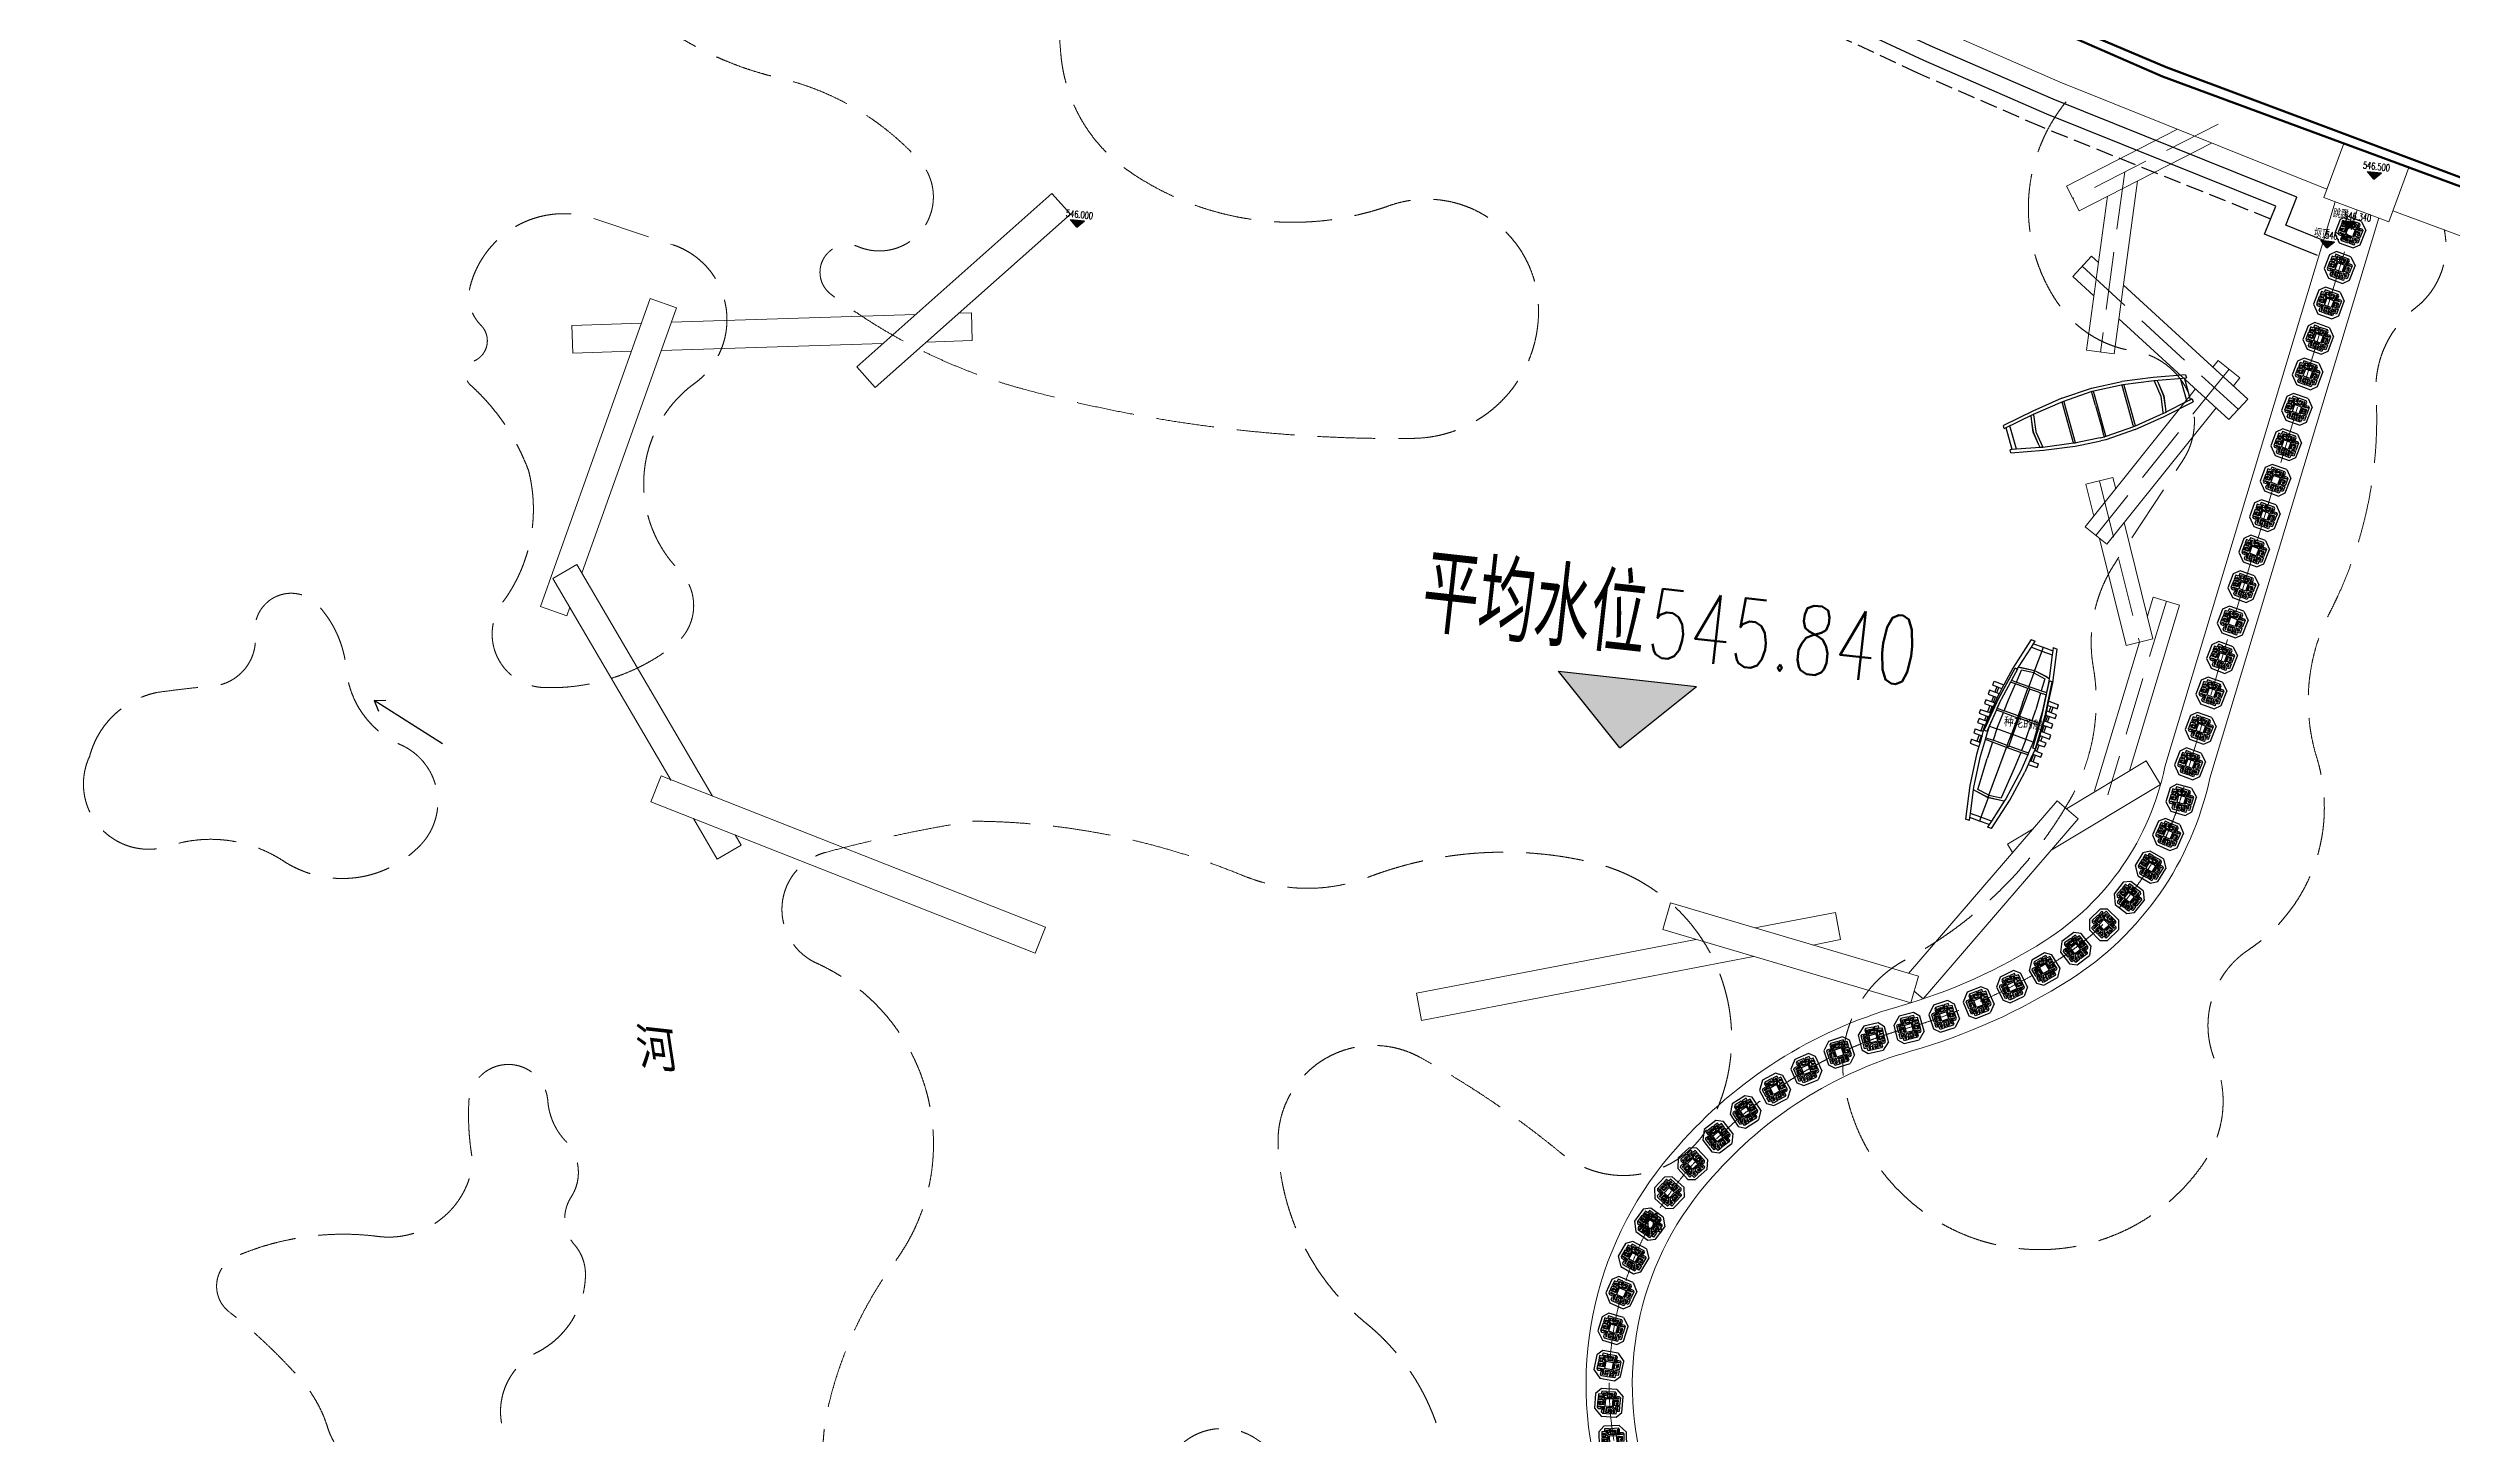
# Model space of a CAD drawing. Header units: millimetres. Extents: x -1481984 to -235402, y 1078406 to 1875046.
# Drawn here: x -502933 to -399081, y 1712323 to 1772209 of the extents above; entities that cross this region are included whole.
import ezdxf
from ezdxf.enums import TextEntityAlignment as Align

# ---------------------------------------------------------------- set-up
doc = ezdxf.new("R2010")
doc.units = ezdxf.units.MM
doc.header["$LTSCALE"] = 1000
doc.linetypes.add('DASH', pattern=[0.35, 0.25, -0.1])
doc.layers.get('0').update_dxf_attribs({"linetype": 'CONTINUOUS'})
for name, color, linetype in [('0-入水台阶LW', 33, 'CONTINUOUS'), ('0-辅助线LW', 121, 'CONTINUOUS'), ('DIM_ELEV', 3, 'CONTINUOUS'), ('PUB_TEXT', 7, 'CONTINUOUS'), ('SXSS', 5, 'CONTINUOUS')]:
    doc.layers.add(name, color=color, linetype=linetype)
for name, color, linetype, lineweight in [('0-建筑外轮廓线LW', 161, 'CONTINUOUS', 100), ('0-景观小品LW', 241, 'CONTINUOUS', 30), ('0-景观布局LW', 30, 'CONTINUOUS', 15), ('0-滩涂LW', 81, 'DASH', 20), ('0-道路中线LW', 1, 'DASH', 18)]:
    doc.layers.add(name, color=color, linetype=linetype, lineweight=lineweight)
doc.styles.add('_TCH_DIM', font='SIMPLEX.shx', dxfattribs={"width": 0.7, "bigfont": 'GBCBIG.shx'})
doc.styles.add('HZ', font='rs.shx', dxfattribs={"width": 0.8, "bigfont": 'hztxt.shx'})
doc.styles.get("Standard").update_dxf_attribs({"font": 'tssdeng.shx', "width": 0.7, "bigfont": 'hztxt.shx'})

# ---------------------------------------------------------------- blocks, each defined once
blk = doc.blocks.new('gc086')
for p, q in [((0, 0), (7, 0)), ((7, 0), (6.18, 0.57)), ((7, 0), (6.18, -0.57))]:
    blk.add_line(p, q)
blk = doc.blocks.new('跳蹬2')
at = {"layer": '0-景观小品LW'}
for p, q in [((-0.44, 1.29), (-1.39, 0.31)), ((-1.39, 0.31), (-1.39, -0.36)), ((-0.88, 0.49), (-1.19, 0.18)), ((-1.19, 0.18), (-1.01, -0.02)), ((-1, 0.18), (-0.89, 0.29)), ((-0.88, 0.05), (-1, 0.18)), ((-0.89, 0.29), (-0.83, 0.23)), ((-0.83, 0.23), (-0.89, 0.18)), ((-0.89, 0.18), (-0.8, 0.09)), ((-0.65, 0.25), (-0.88, 0.49)), ((-0.54, 0.05), (-0.88, 0.05)), ((-0.33, 1.05), (-0.81, 0.55)), ((-0.81, 0.55), (-0.51, 0.23)), ((-0.8, 0.09), (-0.65, 0.25)), ((-0.63, 0.56), (-0.41, 0.77)), ((-0.5, 0.42), (-0.63, 0.56)), ((-0.14, 0.47), (-0.54, 0.05)), ((-0.42, 0.66), (-0.52, 0.56)), ((-0.52, 0.56), (-0.45, 0.48)), ((-0.51, 0.23), (-0.25, 0.48)), ((-0.45, 0.48), (-0.5, 0.42)), ((0, 0.46), (-0.46, -0.01)), ((-0.44, 1.29), (0.44, 1.29)), ((-0.25, 0.48), (-0.42, 0.66)), ((-0.41, 0.77), (-0.14, 0.47)), ((-0.19, 1.05), (-0.33, 1.05)), ((-0.27, 0.94), (-0.32, 0.89)), ((-0.32, 0.89), (0, 0.51)), ((-0.13, 0.79), (-0.27, 0.94)), ((-0.03, 0.88), (-0.19, 1.05)), ((-0.03, 0.88), (-0.13, 0.79)), ((0, 0.8), (-0.08, 0.72)), ((-0.08, 0.72), (0, 0.63)), ((0.32, 0.89), (0, 0.51)), ((0.08, 0.72), (0, 0.8)), ((0, 0.63), (0.08, 0.72)), ((0, 0.46), (0.46, -0.01)), ((0.03, 0.88), (0.19, 1.05)), ((0.03, 0.88), (0.13, 0.79)), ((0.13, 0.79), (0.27, 0.94)), ((0.41, 0.77), (0.14, 0.47)), ((0.14, 0.47), (0.54, 0.05)), ((0.19, 1.05), (0.33, 1.05)), ((0.25, 0.48), (0.42, 0.66)), ((0.51, 0.23), (0.25, 0.48)), ((0.27, 0.94), (0.32, 0.89)), ((0.33, 1.05), (0.81, 0.55)), ((0.63, 0.56), (0.41, 0.77)), ((0.42, 0.66), (0.52, 0.56)), ((1.39, 0.31), (0.44, 1.29)), ((0.52, 0.56), (0.45, 0.48)), ((0.45, 0.48), (0.5, 0.42)), ((0.5, 0.42), (0.63, 0.56)), ((0.81, 0.55), (0.51, 0.23)), ((0.54, 0.05), (0.88, 0.05)), ((0.65, 0.25), (0.88, 0.49)), ((0.8, 0.09), (0.65, 0.25)), ((0.89, 0.18), (0.8, 0.09)), ((0.89, 0.29), (0.83, 0.23)), ((0.83, 0.23), (0.89, 0.18)), ((0.88, 0.49), (1.19, 0.18)), ((0.88, 0.05), (1, 0.18)), ((1, 0.18), (0.89, 0.29)), ((1.19, 0.18), (1.01, -0.02)), ((1.39, -0.36), (1.39, 0.31)), ((-1.39, -0.36), (-0.47, -1.29)), ((-1.01, -0.02), (-1.19, -0.19)), ((-1.19, -0.19), (-0.9, -0.48)), ((-1, -0.19), (-0.87, -0.07)), ((-0.88, -0.31), (-1, -0.19)), ((-0.9, -0.48), (-0.65, -0.23)), ((-0.79, -0.09), (-0.88, -0.19)), ((-0.88, -0.19), (-0.82, -0.26)), ((-0.82, -0.26), (-0.88, -0.31)), ((-0.87, -0.07), (-0.55, -0.07)), ((-0.52, -0.22), (-0.84, -0.56)), ((-0.84, -0.56), (-0.38, -1.04)), ((-0.65, -0.23), (-0.79, -0.09)), ((-0.66, -0.55), (-0.52, -0.42)), ((-0.45, -0.76), (-0.66, -0.55)), ((-0.55, -0.07), (-0.17, -0.47)), ((-0.46, -0.49), (-0.54, -0.55)), ((-0.54, -0.55), (-0.45, -0.65)), ((-0.27, -0.48), (-0.52, -0.22)), ((-0.52, -0.42), (-0.46, -0.49)), ((-0.47, -1.29), (0.47, -1.29)), ((-0.46, -0.01), (0, -0.46)), ((-0.17, -0.47), (-0.45, -0.76)), ((-0.45, -0.65), (-0.27, -0.48)), ((-0.38, -1.04), (-0.22, -1.04)), ((-0.36, -0.86), (0, -0.52)), ((-0.3, -0.92), (-0.36, -0.86)), ((-0.15, -0.77), (-0.3, -0.92)), ((-0.22, -1.04), (-0.05, -0.87)), ((-0.05, -0.87), (-0.15, -0.77)), ((0, -0.63), (-0.08, -0.72)), ((-0.08, -0.72), (0, -0.8)), ((0.46, -0.01), (0, -0.46)), ((0.36, -0.86), (0, -0.52)), ((0.08, -0.72), (0, -0.63)), ((0, -0.8), (0.08, -0.72)), ((0.05, -0.87), (0.15, -0.77)), ((0.22, -1.04), (0.05, -0.87)), ((0.15, -0.77), (0.3, -0.92)), ((0.55, -0.07), (0.17, -0.47)), ((0.17, -0.47), (0.45, -0.76)), ((0.38, -1.04), (0.22, -1.04)), ((0.27, -0.48), (0.52, -0.22)), ((0.45, -0.65), (0.27, -0.48)), ((0.3, -0.92), (0.36, -0.86)), ((0.84, -0.56), (0.38, -1.04)), ((0.45, -0.76), (0.66, -0.55)), ((0.54, -0.55), (0.45, -0.65)), ((0.52, -0.42), (0.46, -0.49)), ((0.46, -0.49), (0.54, -0.55)), ((0.47, -1.29), (1.39, -0.36)), ((0.52, -0.22), (0.84, -0.56)), ((0.66, -0.55), (0.52, -0.42)), ((0.87, -0.07), (0.55, -0.07)), ((0.65, -0.23), (0.79, -0.09)), ((0.9, -0.48), (0.65, -0.23)), ((0.79, -0.09), (0.88, -0.19)), ((0.88, -0.19), (0.82, -0.26)), ((0.82, -0.26), (0.88, -0.31)), ((1, -0.19), (0.87, -0.07)), ((0.88, -0.31), (1, -0.19)), ((1.19, -0.19), (0.9, -0.48)), ((1.01, -0.02), (1.19, -0.19))]:
    blk.add_line(p, q, dxfattribs=at)
blk = doc.blocks.new('*U354')
at = {"layer": '0-景观小品LW', "xscale": 488.5547485516422, "yscale": 488.5547485516422, "zscale": 488.5547485516422, "rotation": 41.3432863680694}
blk.add_blockref('跳蹬2', (994, 1), dxfattribs=at)
blk = doc.blocks.new('*U355')
at = {"layer": '0-滩涂LW', "color": 0, "linetype": 'ByBlock', "lineweight": -2, "transparency": 16777216}
for p, rotation in [((20633, 57972), 259.5662200547932), ((20343, 56398), 259.5662200547932), ((20053, 54824), 259.5662200547932), ((19763, 53251), 259.5662200547932), ((19474, 51677), 259.5662200547932), ((19184, 50104), 259.5662200547932), ((18894, 48530), 259.5662200547932), ((18604, 46957), 259.5662200547932), ((18315, 45383), 259.5662200547932), ((18025, 43810), 259.5662200547932), ((17735, 42236), 259.5662200547932), ((17445, 40663), 259.5662200547932), ((17156, 39089), 259.5662200547932), ((16866, 37515), 259.5662200547932), ((16576, 35942), 259.5662200547932), ((16286, 34368), 259.5662200547932), ((16012, 32793), 263.6063173142585), ((15735, 31218), 256.3804365138881), ((15261, 29691), 249.1545557135176), ((14599, 28235), 241.9286749131473), ((13759, 26875), 234.7027941127768), ((12755, 25631), 227.4769133124065), ((11602, 24523), 220.251032512036), ((10338, 23543), 215.889586652674), ((9013, 22646), 212.2609559199689), ((6206, 21114), 205.0036944545591), ((7633, 21836), 208.6323251872641), ((4738, 20477), 203.4747741152467), ((3299, 19778), 208.3373490499965), ((625, 18028), 218.0624989194961), ((1925, 18960), 213.1999239847463), ((-592, 16990), 222.9250738542461), ((-1716, 15852), 227.7876487889961), ((-2739, 14622), 232.6502237237462), ((-3663, 13316), 237.1192779693588), ((-4455, 11927), 243.5212191462093), ((-5087, 10458), 249.92316032306), ((-5551, 8928), 256.3251014999107), ((-5842, 7355), 262.7270426767613), ((-5955, 5760), 269.128983853612), ((-5890, 4162), 275.5309250304626), ((-5647, 2582), 281.9328662073133), ((-5230, 1038), 288.334807384164), ((-4655, -455), 293.1084763516806), ((-3965, -1898), 297.9710512844581), ((-3156, -3277), 302.8336262172353), ((-2232, -4583), 307.6962011500127), ((-1202, -5806), 312.5587760827901), ((-71, -6938), 317.4213510155674), ((1152, -7969), 322.283925948345), ((2437, -8922), 322.4613041464519), ((3674, -9937), 318.8326734137308), ((4844, -11027), 315.2040426810098), ((5943, -12190), 311.5754119482885), ((6966, -13420), 307.9368295747852), ((7868, -14740), 300.7109487740641), ((8596, -16164), 293.485067973343), ((9140, -17667), 286.259187172622), ((9490, -19228), 279.0333063719008), ((9641, -20819), 271.8074255711798), ((9590, -22417), 264.5815447704586), ((9380, -24003), 261.9968619867269), ((9158, -25588), 261.9968619867269), ((8935, -27172), 261.9968619867269), ((8712, -28757), 261.9968619867269), ((8489, -30341), 261.9968619867269), ((8266, -31926), 261.9968619867269), ((8044, -33510), 261.9968619867269), ((7821, -35094), 261.9968619867269), ((7598, -36679), 261.9968619867269), ((7375, -38263), 261.9968619867269), ((7153, -39848), 261.9968619867269), ((6930, -41432), 261.9968619867269), ((6707, -43016), 261.9968619867269), ((6484, -44601), 261.9968619867269), ((6262, -46185), 261.9968619867269), ((6039, -47770), 261.9968619867269), ((5816, -49354), 261.9968619867269), ((5593, -50939), 261.9968619867269), ((5371, -52523), 261.9968619867269), ((5148, -54107), 261.9968619867269), ((4925, -55692), 261.9968619867269)]:
    blk.add_blockref('*U354', p, dxfattribs=dict(at, rotation=rotation))
blk = doc.blocks.new('船2')
for p, q in [((-4829, 453), (-6826, 8)), ((-6826, -252), (-6826, 8)), ((-6395, -155), (-4998, 159)), ((-5041, -35), (-4998, 159)), ((-5036, -35), (-4993, 160)), ((-4998, 159), (-4993, 160)), ((-4993, 160), (-4829, 197)), ((-4877, 389), (-3213, 637)), ((-4865, 242), (-4877, 389)), ((-4877, 389), (-4863, 378)), ((-4852, 231), (-4865, 242)), ((-4863, 378), (-2785, 687)), ((-4863, 378), (-4852, 231)), ((-4124, 337), (-4852, 231)), ((-3692, 617), (-4829, 453)), ((-4829, 197), (-4131, 297)), ((-4131, 297), (-4132, 329)), ((-4124, -31), (-4131, 297)), ((-4016, 352), (-4124, 337)), ((-2772, 533), (-4016, 352)), ((-4007, 314), (-3993, 316)), ((-3993, 316), (-2932, 468)), ((-3993, 316), (-3989, -22)), ((-3989, -22), (-2936, 48)), ((-3692, 617), (-3692, 1246)), ((-3444, 1246), (-3692, 1246)), ((-3444, 653), (-3692, 617)), ((-3444, 982), (-3444, 1246)), ((-3090, 982), (-3444, 982)), ((-3444, 846), (-3444, 982)), ((-3444, 653), (-3444, 846)), ((-3444, 846), (-3090, 846)), ((-3090, 704), (-3444, 653)), ((-3214, 635), (-3213, 637)), ((-3213, 637), (-2799, 699)), ((-3213, 637), (-3213, 637)), ((-3213, 637), (-3213, 637)), ((-3213, 637), (-3213, 637)), ((-3213, 637), (-3212, 635)), ((-2841, 1328), (-3090, 1328)), ((-3090, 1328), (-3090, 982)), ((-3090, 982), (-3090, 846)), ((-3090, 846), (-3090, 704)), ((-2932, 727), (-3090, 704)), ((-2247, 71), (-2936, 48)), ((-2932, 727), (-2841, 733)), ((-2932, 468), (-2254, 510)), ((-2841, 982), (-2841, 1328)), ((-2476, 982), (-2841, 982)), ((-2841, 846), (-2841, 982)), ((-2841, 846), (-2476, 846)), ((-2841, 733), (-2841, 846)), ((-2841, 733), (-2476, 756)), ((-2799, 699), (-2408, 728)), ((-2785, 687), (-706, 840)), ((-2255, 570), (-2772, 533)), ((-2227, 1328), (-2476, 1328)), ((-2476, 1328), (-2476, 982)), ((-2476, 982), (-2476, 846)), ((-2476, 846), (-2476, 756)), ((-2476, 756), (-2227, 772)), ((-2410, 726), (-2408, 728)), ((-2408, 728), (-2401, 736)), ((-2408, 728), (-2399, 728)), ((-2401, 736), (-2399, 728)), ((-2399, 728), (-1051, 828)), ((-2399, 728), (-2399, 726)), ((-2131, 579), (-2255, 570)), ((-2254, 510), (-2255, 570)), ((-2247, 71), (-2254, 510)), ((-2245, -7), (-2247, 71)), ((-2227, 982), (-2227, 1328)), ((-1813, 982), (-2227, 982)), ((-2227, 846), (-2227, 982)), ((-2227, 846), (-1813, 846)), ((-2227, 772), (-2227, 846)), ((-2227, 772), (-1813, 799)), ((-1051, 655), (-2131, 579)), ((-2118, 519), (-2116, 519)), ((-2116, 519), (-1051, 586)), ((-2116, 519), (-2111, 76)), ((-1051, 111), (-2111, 76)), ((-2111, 76), (-2110, -32)), ((-1564, 1435), (-1813, 1435)), ((-1813, 1435), (-1813, 982)), ((-1813, 982), (-1813, 846)), ((-1813, 846), (-1813, 799)), ((-1813, 799), (-1564, 815)), ((-1564, 982), (-1564, 1435)), ((-1262, 982), (-1564, 982)), ((-1564, 846), (-1564, 982)), ((-1564, 846), (-1262, 846)), ((-1564, 815), (-1564, 846)), ((-1564, 815), (-1262, 834)), ((-1013, 1328), (-1262, 1328)), ((-1262, 1328), (-1262, 982)), ((-1262, 982), (-1262, 846)), ((-1262, 834), (-1051, 848)), ((-1262, 846), (-1262, 834)), ((-1051, 848), (-1051, 828)), ((-1051, 848), (-1013, 846)), ((-1051, 828), (-908, 839)), ((-693, 680), (-1051, 655)), ((-1051, 655), (-1051, 586)), ((-1051, 586), (-348, 542)), ((-1051, 586), (-1051, 134)), ((-1051, 134), (-1051, 111)), ((-1051, 111), (-340, 87)), ((-1051, 111), (-1051, -735)), ((-1013, 982), (-1013, 1328)), ((-603, 982), (-1013, 982)), ((-1013, 846), (-1013, 982)), ((-1013, 846), (-1013, 846)), ((-1013, 846), (-815, 846)), ((-1013, 846), (-908, 839)), ((-908, 839), (-815, 846)), ((-815, 846), (-721, 853)), ((-721, 853), (-713, 846)), ((-713, 846), (-603, 846)), ((-713, 846), (-706, 840)), ((-706, 840), (-705, 826)), ((-705, 826), (-603, 819)), ((-705, 826), (-693, 680)), ((-603, 982), (-603, 1328)), ((-354, 1328), (-603, 1328)), ((-603, 982), (-603, 846)), ((-603, 819), (-603, 846)), ((-603, 819), (-354, 803)), ((-354, 982), (-354, 1328)), ((68, 982), (-354, 982)), ((-354, 846), (-354, 982)), ((-354, 846), (68, 846)), ((-354, 803), (-354, 846)), ((-354, 803), (-269, 798)), ((-340, 87), (-348, 542)), ((-340, 37), (-340, 87)), ((-330, -732), (-340, 37)), ((-269, 798), (-246, 796)), ((-246, 796), (68, 776)), ((-209, 533), (830, 468)), ((-209, 533), (-205, 83)), ((-205, 83), (835, 48)), ((-205, 83), (-204, 11)), ((-204, 11), (-198, -823)), ((68, 982), (68, 1328)), ((317, 1328), (68, 1328)), ((68, 982), (68, 846)), ((68, 776), (68, 846)), ((68, 776), (317, 760)), ((317, 760), (317, 1328)), ((317, 760), (830, 727)), ((2727, 453), (830, 727)), ((830, 468), (2727, 197)), ((835, 48), (2781, -81)), ((4725, 8), (2727, 453)), ((2727, 197), (2891, 160)), ((2891, 160), (2934, -35)), ((2891, 160), (2896, 159)), ((2896, 159), (2939, -35)), ((2896, 159), (4293, -155)), ((4725, 8), (4725, -252)), ((-6826, -252), (-6642, -211)), ((-6826, -1659), (-6826, -1399)), ((-6642, -1440), (-6826, -1399)), ((-6642, -211), (-6395, -155)), ((-6642, -826), (-6642, -211)), ((-6642, -826), (-6394, -826)), ((-6642, -1440), (-6642, -826)), ((-6395, -1496), (-6642, -1440)), ((-6394, -826), (-6395, -155)), ((-6395, -1496), (-6394, -826)), ((-6394, -826), (-5138, -826)), ((-5138, -826), (-5041, -35)), ((-5138, -826), (-5134, -825)), ((-5102, -826), (-5138, -826)), ((-5041, -1616), (-5138, -826)), ((-5134, -826), (-5138, -826)), ((-5134, -825), (-5036, -35)), ((-5134, -825), (-5102, -826)), ((-5036, -1616), (-5134, -826)), ((-5102, -826), (-5134, -826)), ((-4984, -825), (-5102, -826)), ((-5102, -826), (-5102, -826)), ((-5102, -826), (-4984, -826)), ((-5041, -35), (-5036, -35)), ((-4984, -826), (-4883, -81)), ((-4984, -826), (-4111, -826)), ((-4984, -826), (-4883, -1570)), ((-4884, -81), (-4893, -72)), ((-4884, -81), (-4883, -81)), ((-4883, -81), (-4124, -31)), ((-4122, -136), (-4124, -31)), ((-4111, -823), (-4122, -136)), ((-4111, -826), (-4111, -823)), ((-4106, -1622), (-4111, -826)), ((-4016, -737), (-3981, -737)), ((-3981, -834), (-4016, -834)), ((-3989, -22), (-3987, -162)), ((-3987, -162), (-3981, -737)), ((-3981, -834), (-3984, -1630)), ((-3981, -737), (-2235, -739)), ((-3035, -826), (-3981, -834)), ((-3035, -826), (-2104, -826)), ((-2235, -739), (-2245, -7)), ((-2235, -739), (-2152, -739)), ((-2234, -826), (-2230, -1723)), ((-2152, -739), (-2105, -739)), ((-2110, -32), (-2105, -739)), ((-2107, -1727), (-2104, -826)), ((-2105, -739), (-1051, -735)), ((-2104, -826), (-1051, -826)), ((-1051, -735), (-330, -732)), ((-1051, -824), (-1051, -826)), ((-769, -826), (-1051, -824)), ((-1051, -826), (-769, -826)), ((-1051, -826), (-1051, -1762)), ((-328, -828), (-769, -826)), ((-330, -732), (-273, -732)), ((-273, -828), (-328, -828)), ((-328, -828), (-325, -1738)), ((-198, -826), (-201, -1734)), ((-198, -823), (-198, -826)), ((2882, -826), (-198, -826)), ((2882, -826), (2781, -81)), ((2781, -81), (2782, -81)), ((2882, -826), (2781, -1570)), ((2791, -72), (2782, -81)), ((3000, -826), (2882, -825)), ((2882, -826), (3000, -826)), ((2934, -35), (2939, -35)), ((2934, -35), (3032, -825)), ((3032, -826), (2934, -1616)), ((2939, -35), (3037, -826)), ((3037, -826), (2939, -1616)), ((3000, -826), (3032, -825)), ((3037, -826), (3000, -826)), ((3032, -826), (3000, -826)), ((3000, -826), (3000, -826)), ((3032, -825), (3037, -826)), ((3037, -826), (3032, -826)), ((3037, -826), (4292, -826)), ((4293, -155), (4292, -826)), ((4292, -826), (4541, -826)), ((4292, -826), (4293, -1496)), ((4293, -155), (4541, -211)), ((4541, -1440), (4293, -1496)), ((4541, -211), (4541, -826)), ((4541, -211), (4725, -252)), ((4541, -826), (4541, -1440)), ((4725, -1399), (4541, -1440)), ((4725, -1399), (4725, -1659)), ((-6826, -1659), (-4829, -2105)), ((-4998, -1810), (-6395, -1496)), ((-4998, -1810), (-5041, -1616)), ((-5036, -1616), (-5041, -1616)), ((-4993, -1811), (-5036, -1616)), ((-4993, -1811), (-4998, -1810)), ((-4865, -1840), (-4993, -1811)), ((-4893, -1579), (-4884, -1570)), ((-4883, -1570), (-4884, -1570)), ((-4106, -1622), (-4883, -1570)), ((-4877, -1988), (-4865, -1841)), ((-4863, -1976), (-4877, -1988)), ((-3213, -2235), (-4877, -1988)), ((-4865, -1840), (-4852, -1829)), ((-4865, -1841), (-4865, -1840)), ((-4852, -1829), (-4863, -1976)), ((-2785, -2285), (-4863, -1976)), ((-4852, -1829), (-4104, -1938)), ((-4829, -2105), (-3692, -2268)), ((-4104, -1938), (-4106, -1622)), ((-4104, -1938), (-3986, -1955)), ((-3984, -1630), (-3986, -1955)), ((-3986, -1955), (-2808, -2126)), ((-2936, -1699), (-3984, -1630)), ((-3692, -2897), (-3692, -2268)), ((-3692, -2268), (-3444, -2304)), ((-3444, -2897), (-3692, -2897)), ((-3444, -2497), (-3444, -2304)), ((-3444, -2304), (-3090, -2355)), ((-3090, -2497), (-3444, -2497)), ((-3444, -2633), (-3444, -2497)), ((-3444, -2633), (-3090, -2633)), ((-3444, -2897), (-3444, -2633)), ((-3213, -2235), (-3214, -2233)), ((-3213, -2236), (-3212, -2234)), ((-3213, -2236), (-3213, -2235)), ((-3213, -2236), (-3213, -2235)), ((-3213, -2236), (-3213, -2236)), ((-2799, -2297), (-3213, -2236)), ((-3090, -2355), (-2932, -2378)), ((-3090, -2355), (-3090, -2497)), ((-3090, -2497), (-3090, -2633)), ((-3090, -2633), (-3090, -2979)), ((-2230, -1723), (-2936, -1699)), ((-2932, -2378), (-2841, -2384)), ((-2841, -2497), (-2841, -2384)), ((-2841, -2384), (-2476, -2407)), ((-2476, -2497), (-2841, -2497)), ((-2841, -2633), (-2841, -2497)), ((-2841, -2633), (-2476, -2633)), ((-2841, -2979), (-2841, -2633)), ((-2228, -2163), (-2808, -2126)), ((-2808, -2126), (-2772, -2132)), ((-2408, -2326), (-2799, -2297)), ((-706, -2439), (-2785, -2285)), ((-2772, -2132), (-2228, -2170)), ((-2476, -2407), (-2476, -2497)), ((-2476, -2407), (-2227, -2423)), ((-2476, -2497), (-2476, -2633)), ((-2476, -2633), (-2476, -2979)), ((-2408, -2326), (-2410, -2324)), ((-2401, -2334), (-2408, -2326)), ((-2399, -2327), (-2408, -2326)), ((-2399, -2327), (-2401, -2334)), ((-2399, -2325), (-2399, -2327)), ((-1051, -2427), (-2399, -2327)), ((-2228, -2163), (-2230, -1723)), ((-2228, -2170), (-2228, -2163)), ((-2228, -2170), (-2118, -2178)), ((-2227, -2423), (-1813, -2450)), ((-2227, -2497), (-2227, -2423)), ((-1813, -2497), (-2227, -2497)), ((-2227, -2633), (-2227, -2497)), ((-2227, -2633), (-1813, -2633)), ((-2227, -2979), (-2227, -2633)), ((-2118, -2178), (-1051, -2253)), ((-2109, -2170), (-2117, -2170)), ((-2107, -1727), (-2109, -2170)), ((-1051, -2237), (-2109, -2170)), ((-1051, -1762), (-2107, -1727)), ((-1813, -2497), (-1813, -2450)), ((-1813, -2450), (-1564, -2466)), ((-1813, -2497), (-1813, -2633)), ((-1813, -3086), (-1813, -2633)), ((-1564, -2497), (-1564, -2466)), ((-1564, -2466), (-1262, -2486)), ((-1262, -2497), (-1564, -2497)), ((-1564, -2633), (-1564, -2497)), ((-1564, -2633), (-1262, -2633)), ((-1564, -3086), (-1564, -2633)), ((-1262, -2486), (-1262, -2497)), ((-1262, -2486), (-1051, -2499)), ((-1262, -2497), (-1262, -2633)), ((-1262, -2633), (-1262, -2979)), ((-1051, -1762), (-325, -1738)), ((-1051, -2237), (-1051, -1762)), ((-322, -2191), (-1051, -2237)), ((-1051, -2237), (-1051, -2253)), ((-1051, -2253), (-693, -2279)), ((-1051, -2427), (-1051, -2499)), ((-721, -2451), (-1051, -2427)), ((-1013, -2497), (-1051, -2499)), ((-603, -2470), (-1013, -2497)), ((-603, -2497), (-1013, -2497)), ((-1013, -2633), (-1013, -2497)), ((-1013, -2497), (-1013, -2497)), ((-1013, -2633), (-603, -2633)), ((-1013, -2979), (-1013, -2633)), ((-706, -2439), (-721, -2451)), ((-693, -2279), (-706, -2439)), ((-354, -2454), (-603, -2470)), ((-603, -2497), (-603, -2470)), ((-603, -2497), (-603, -2633)), ((-603, -2979), (-603, -2633)), ((-354, -2454), (-239, -2447)), ((-354, -2497), (-354, -2454)), ((68, -2497), (-354, -2497)), ((-354, -2633), (-354, -2497)), ((-354, -2633), (68, -2633)), ((-354, -2979), (-354, -2633)), ((-322, -2191), (-325, -1738)), ((-239, -2447), (-237, -2448)), ((-237, -2447), (-239, -2447)), ((-237, -2447), (68, -2427)), ((-237, -2448), (-237, -2447)), ((-201, -1734), (-203, -2184)), ((830, -2119), (-203, -2184)), ((-201, -1734), (835, -1699)), ((68, -2427), (317, -2411)), ((68, -2497), (68, -2427)), ((68, -2497), (68, -2633)), ((68, -2979), (68, -2633)), ((317, -2411), (830, -2378)), ((317, -2979), (317, -2411)), ((2727, -1848), (830, -2119)), ((830, -2378), (2727, -2105)), ((2781, -1570), (835, -1699)), ((2727, -2105), (4725, -1659)), ((2891, -1811), (2727, -1848)), ((2782, -1570), (2781, -1570)), ((2782, -1570), (2791, -1579)), ((2934, -1616), (2891, -1811)), ((2896, -1810), (2891, -1811)), ((4293, -1496), (2896, -1810)), ((2939, -1616), (2896, -1810)), ((2939, -1616), (2934, -1616)), ((-3090, -2979), (-2841, -2979)), ((-2476, -2979), (-2227, -2979)), ((-1813, -3086), (-1564, -3086)), ((-1262, -2979), (-1013, -2979)), ((-603, -2979), (-354, -2979)), ((68, -2979), (317, -2979))]:
    blk.add_line(p, q)
for points in [[(-348, 542), (-209, 533)], [(-4016, -737), (-4016, -834)], [(-273, -828), (-273, -732)], [(-203, -2184), (-322, -2191)]]:
    blk.add_lwpolyline(points)
blk = doc.blocks.new('船1')
for p, q in [((915, 4846), (-424, 3435)), ((-269, 3335), (1073, 4744)), ((825, 4478), (827, 4477)), ((827, 4477), (1438, 4082)), ((915, 4846), (1073, 4744)), ((997, 4659), (1000, 4657)), ((2137, 3925), (1000, 4657)), ((-424, 3435), (-1664, 1996)), ((-1507, 1894), (-269, 3335)), ((-260, 3340), (-257, 3338)), ((-257, 3338), (-219, 3318)), ((691, 2903), (-219, 3318)), ((-154, 3451), (58, 3372)), ((-146, 3455), (64, 3377)), ((58, 3372), (64, 3377)), ((58, 3372), (771, 3029)), ((64, 3377), (776, 3033)), ((1420, 2269), (691, 2903)), ((776, 3033), (771, 3029)), ((771, 3029), (1379, 2521)), ((776, 3033), (1385, 2526)), ((1438, 4082), (2047, 3691)), ((2047, 3691), (1537, 2373)), ((1631, 2112), (2336, 3931)), ((2137, 3925), (2047, 3691)), ((2178, 4032), (2137, 3925)), ((2178, 4032), (2336, 3931)), ((-2768, 484), (-1664, 1996)), ((-2609, 382), (-1507, 1894)), ((-1525, 1856), (-1528, 1858)), ((-1493, 1836), (-1525, 1856)), ((-428, 1150), (-1493, 1836)), ((-1467, 1934), (-1441, 1917)), ((-1441, 1917), (-376, 1231)), ((1475, 2212), (713, 532)), ((846, 379), (1631, 2112)), ((1385, 2526), (1379, 2521)), ((1379, 2521), (1534, 2365)), ((1385, 2526), (1537, 2373)), ((1445, 2246), (1420, 2269)), ((1445, 2246), (1446, 2246)), ((1446, 2246), (1479, 2221)), ((1479, 2221), (1475, 2212)), ((1534, 2365), (1479, 2221)), ((1537, 2373), (1534, 2365)), ((-3684, -1152), (-2768, 484)), ((-3526, -1254), (-2609, 382)), ((-2618, 346), (-2621, 348)), ((-2568, 314), (-2618, 346)), ((-2568, 428), (-2516, 395)), ((-1883, -128), (-2568, 314)), ((-2516, 395), (-1825, -51)), ((598, 489), (-428, 1150)), ((-376, 1231), (689, 545)), ((669, 443), (-192, -1100)), ((846, 379), (-64, -1258)), ((625, 471), (598, 489)), ((637, 464), (625, 471)), ((669, 443), (637, 464)), ((689, 480), (669, 443)), ((689, 545), (712, 530)), ((712, 530), (689, 480)), ((713, 532), (712, 530)), ((-3684, -1152), (-4479, -2886)), ((-4324, -2987), (-3526, -1254)), ((-3536, -1295), (-3538, -1293)), ((-3511, -1311), (-3536, -1295)), ((-2446, -1997), (-3511, -1311)), ((-3494, -1207), (-3459, -1230)), ((-3459, -1230), (-2394, -1916)), ((-325, -1131), (-659, -916)), ((-601, -839), (-241, -1071)), ((-397, -1393), (-244, -1184)), ((-292, -1152), (-325, -1131)), ((-244, -1184), (-292, -1152)), ((-292, -1152), (-292, -1152)), ((-244, -1184), (-223, -1155)), ((-64, -1258), (-243, -1502)), ((-241, -1071), (-193, -1102)), ((-193, -1102), (-223, -1155)), ((-192, -1100), (-193, -1102)), ((-1357, -2698), (-2580, -4110)), ((-1430, -2651), (-2446, -1997)), ((-2424, -4210), (-1173, -2769)), ((-2394, -1916), (-1329, -2602)), ((-1400, -2670), (-1430, -2651)), ((-1381, -2683), (-1400, -2670)), ((-1357, -2698), (-1381, -2683)), ((-1330, -2668), (-1357, -2698)), ((-1297, -2622), (-1330, -2668)), ((-1329, -2602), (-1297, -2622)), ((-1295, -2621), (-1297, -2622)), ((-1158, -2433), (-1295, -2621)), ((-1173, -2769), (-990, -2521)), ((-4479, -2886), (-5213, -4708)), ((-5055, -4809), (-4324, -2987)), ((-4219, -3295), (-4378, -3135)), ((-4218, -3300), (-4377, -3140)), ((-4285, -3020), (-4322, -2992)), ((-4285, -3020), (-3530, -3677)), ((-4218, -3300), (-4219, -3295)), ((-3611, -3803), (-4219, -3295)), ((-3611, -3806), (-4218, -3300)), ((-3792, -5623), (-2424, -4210)), ((-2693, -4226), (-3688, -5251)), ((-3611, -3806), (-3611, -3803)), ((-2898, -4146), (-3611, -3803)), ((-2898, -4150), (-3611, -3806)), ((-3530, -3677), (-3523, -3681)), ((-3523, -3681), (-3504, -3689)), ((-3504, -3689), (-2621, -4092)), ((-2898, -4146), (-2898, -4150)), ((-2690, -4223), (-2898, -4146)), ((-2693, -4226), (-2898, -4150)), ((-2690, -4223), (-2693, -4226)), ((-2582, -4113), (-2690, -4223)), ((-2582, -4113), (-2621, -4092)), ((-2581, -4111), (-2582, -4113)), ((-2580, -4110), (-2581, -4111)), ((-5055, -4809), (-5213, -4708)), ((-5001, -4700), (-5005, -4697)), ((-3863, -5432), (-5001, -4700)), ((-4908, -4465), (-4910, -4464)), ((-4297, -4858), (-4908, -4465)), ((-3688, -5251), (-4297, -4858)), ((-3863, -5432), (-3950, -5521)), ((-3792, -5623), (-3950, -5521)), ((-3688, -5251), (-3863, -5432))]:
    blk.add_line(p, q)
for points in [[(-1883, -128), (-659, -916)], [(-1825, -51), (-601, -839)], [(-397, -1393), (-1158, -2433)], [(-990, -2521), (-243, -1502)]]:
    blk.add_lwpolyline(points)
blk = doc.blocks.new('$plan$00003414')
at = {"layer": '0-辅助线LW'}
for p, q in [((-214, 214), (-393, -76)), ((-119, 15), (-196, -31)), ((75, 303), (148, 454)), ((121, 4), (204, 4)), ((212, 471), (169, 468)), ((275, 266), (242, 448)), ((422, 29), (312, 224)), ((-509, -228), (-485, -281)), ((-423, -112), (-501, -185)), ((-365, -226), (-430, -291)), ((-360, -221), (-266, -94)), ((-230, -55), (-207, -160)), ((285, -39), (350, -136)), ((395, -272), (375, -191)), ((497, -306), (510, -272))]:
    blk.add_line(p, q, dxfattribs=at)
for centre, radius, start, end in [((-62, 120), 179, 94.44331, 148.34624), ((0, 45), 120, 5.35, 180.94088), ((749, 57), 868, 180.94088, 190.4198), ((48, -1297), 1600, 84.5146, 94.44331), ((-229, 23), 350, 335.01, 5.35), ((179, 195), 212, 69.9603, 105.71477), ((171, 444), 24.7, 93.81959, 154.29628), ((187, 153), 143, 29.4997, 84.5146), ((204, -93), 97.3, 33.9579, 90.11911), ((214, 443), 28.7, 10.3824, 93.81959), ((17, -201), 466, 4.8174, 29.4997), ((-475, -212), 37.7, 133.04742, 204.3289), ((-454, -267), 34.2, 204.3289, 315.0749), ((-572, -397), 284, 40.2798, 65.1266), ((-543, 17), 176, 313.0474, 328.3462), ((-403, -189), 53.2, 315.0749, 323.1985), ((-71, -239), 243, 120.94038, 143.19852), ((310, -48), 529, 192.2874, 206.0863), ((-257, -325), 102, 345.8737, 26.0863), ((-53, -377), 108, 165.87368, 226.3267), ((-130, -169), 147, 260.2261, 310.722), ((-86, -412), 59.4, 226.3267, 10.8408), ((-4, -81), 103, 190.4198, 335.01), ((404, -318), 440, 172.93921, 190.8408), ((-594, -194), 566, 352.9392, 1.3753), ((208, -232), 172, 14.0369, 33.9579), ((686, -787), 655, 108.18573, 117.9294), ((423, -265), 29.4, 194.0369, 258.997), ((412, -322), 28.4, 27.0446, 78.997), ((467, -294), 32.6, 207.0446, 338.5681), ((656, -147), 176, 184.81736, 212.0278), ((477, -259), 36.1, 338.5681, 32.0278)]:
    blk.add_arc(centre, radius, start, end, dxfattribs=at)
blk = doc.blocks.new('地形')
at = {"layer": 'DIM_ELEV', "linetype": 'Continuous'}
for color, points in [(3, [(21202, 59376), (20902, 59676), (21502, 59676)]), (3, [(20343, 57129), (20043, 57429), (20643, 57429)]), (3, [(19520, 56195), (19220, 56495), (19820, 56495)]), (3, [(-34257, 51120), (-34557, 51420), (-33957, 51420)]), (4, [(-8448, 31355), (-11448, 34355), (-5448, 34355)])]:
    blk.add_hatch(color=color, dxfattribs=at).paths.add_polyline_path(points)
at = {"layer": '0-入水台阶LW', "linetype": 'DASH', "ltscale": 3}
blk.add_lwpolyline([(16970, 57164), (6684, 60027), (1128, 61750), (-10852, 65785), (-20622, 69385), (-23668, 70640), (-24185, 69421), (-56646, 85140), (-56056, 86290), (-58710, 87847), (-62316, 89778), (-66205, 92038), (-82541, 101640, 0.147652), (-96412, 105177, -0.3583717), (-115820, 120604, 0.2224871), (-124235, 131701, -0.2003614), (-130370, 139178, 0.1137062), (-135232, 145891, 0.1137062)], format="xyb", dxfattribs=at)
at = {"layer": '0-入水台阶LW', "color": 143, "linetype": 'Continuous', "true_color": 0x7aafdf}
blk.add_lwpolyline([(19153, 55821), (16783, 56492), (17131, 57742), (6854, 60602), (1313, 62321), (-10652, 66351), (-20404, 69944), (-23989, 71422), (-24491, 70236), (-53926, 84487), (-53367, 85575)], dxfattribs=at)
at = {"layer": '0-入水台阶LW', "linetype": 'Continuous'}
blk.add_lwpolyline([(19344, 56495), (17645, 56976), (17993, 58228), (7051, 61274), (1528, 62987), (-10419, 67011), (-20149, 70596), (-24364, 72333), (-24849, 71186), (-50308, 83477), (-49753, 84558), (-52918, 86141)], dxfattribs=at)
at = {"layer": '0-建筑外轮廓线LW', "linetype": 'Continuous', "flags": 128}
for points in [[(-75933, 103467), (-74515, 102471), (-63880, 95758), (-51494, 88828), (-33750, 79995), (-26365, 76736), (-18980, 73476), (-3826, 67848), (11759, 63196), (27442, 59223), (41585, 56944), (55878, 55259), (70223, 54185), (81733, 54377)], [(62281, 54613), (55832, 55141), (48726, 55986), (45547, 56287), (41600, 56774), (36404, 57418), (29452, 58517), (26903, 58990), (11646, 62780), (-4044, 67646), (-19099, 73193), (-32840, 79417)]]:
    blk.add_lwpolyline(points, dxfattribs=at)
at = {"layer": '0-景观布局LW', "linetype": 'Continuous'}
for p, q in [((12539, 60577), (8043, 57609)), ((14071, 60151), (8705, 56607)), ((11069, 58169), (10893, 50625)), ((8043, 57609), (8705, 56607)), ((9850, 57364), (9694, 50653)), ((8743, 53752), (9451, 54722)), ((9451, 54722), (9783, 54479)), ((8743, 53752), (9749, 53019)), ((10963, 53618), (16843, 49327)), ((-35482, 52450), (-43036, 44075)), ((-35482, 52450), (-34591, 51646)), ((10929, 52157), (16135, 48358)), ((-34591, 51646), (-42145, 43271)), ((9694, 50653), (10893, 50625)), ((15393, 50846), (15194, 50530)), ((15393, 50846), (16407, 50205)), ((16407, 50205), (16165, 49821)), ((14551, 49514), (10472, 43056)), ((16135, 48358), (16843, 49327)), ((15523, 48805), (11487, 42415)), ((-38372, 46933), (-38911, 46856)), ((-38202, 45746), (-38372, 46933)), ((-52226, 46021), (-55468, 32264)), ((-51058, 45746), (-53851, 33896)), ((-52226, 46021), (-51058, 45746)), ((-40767, 46591), (-51211, 45097)), ((-38202, 45746), (-40167, 45465)), ((-52487, 44915), (-55463, 44489)), ((-42022, 45199), (-51507, 43843)), ((10304, 44896), (11429, 45312)), ((10304, 44896), (10795, 43567)), ((11429, 45312), (11602, 44845)), ((-55293, 43301), (-55463, 44489)), ((-52782, 43660), (-55293, 43301)), ((-43036, 44075), (-42145, 43271)), ((10472, 43056), (11487, 42415)), ((11141, 42633), (12795, 38160)), ((12126, 43428), (13921, 38576)), ((14905, 40151), (13547, 32801)), ((13725, 40369), (13570, 39526)), ((13725, 40369), (14905, 40151)), ((12795, 38160), (13921, 38576)), ((13356, 38367), (12137, 31771)), ((-55077, 33533), (-54115, 34250)), ((-55077, 33533), (-49027, 25413)), ((-54115, 34250), (-47177, 24940)), ((11012, 30867), (14217, 33311)), ((14944, 32357), (14217, 33311)), ((-55468, 32264), (-54300, 31988)), ((-54210, 32370), (-54300, 31988)), ((10558, 29012), (14944, 32357)), ((5023, 23043), (10577, 31165)), ((11567, 30487), (10577, 31165)), ((12137, 31771), (12185, 31762)), ((5774, 22016), (11567, 30487)), ((8655, 29070), (9677, 29849)), ((8655, 29070), (8913, 28732)), ((-49797, 24406), (-49484, 25564)), ((-49484, 25564), (-32255, 20901)), ((-5741, 23749), (-5530, 24930)), ((-5530, 24930), (5468, 22963)), ((-1789, 24261), (1589, 25312)), ((1589, 25312), (1946, 24166)), ((-49797, 24406), (-32568, 19743)), ((-47892, 23890), (-46672, 22254)), ((776, 23802), (1946, 24166)), ((-46672, 22254), (-45710, 22971)), ((-46017, 23383), (-45710, 22971)), ((-16016, 19836), (-4277, 23487)), ((-15660, 18690), (-1712, 23028)), ((-5741, 23749), (5256, 21782)), ((5256, 21782), (5468, 22963)), ((5774, 22016), (5350, 22306)), ((-32568, 19743), (-32255, 20901)), ((-15660, 18690), (-16016, 19836))]:
    blk.add_line(p, q, dxfattribs=at)
for points in [[(19239, 58712), (7277, 62041), (1774, 63748), (-10153, 67766)], [(22661, 60043), (22059, 57617), (19147, 58341), (19750, 60767)], [(49818, 53842), (48514, 53997), (45330, 54299), (41355, 54789), (36125, 55438), (29113, 56546), (26479, 57034), (22179, 58103)]]:
    blk.add_lwpolyline(points, dxfattribs=at)
for points in [[(3920, -56496), (8539, -22804, 0.20232), (6175, -14031, 0.0721487), (1146, -9211, -0.1450415), (-5792, -316, -0.2603098), (-4050, 14521, -0.1445795), (4724, 21556, 0.0721487), (10724, 25095, 0.2032655), (15042, 33134), (19660, 58213)], [(5926, -56592), (10521, -23076, 0.20232), (7752, -12801, 0.0721487), (2309, -7583, -0.1453012), (-3938, 432, -0.2610349), (-2419, 13364, -0.1448458), (5482, 19706, 0.0721487), (11977, 23536, 0.2014804), (17025, 32857), (21605, 57730)]]:
    blk.add_lwpolyline(points, format="xyb", dxfattribs=at)
at = {"layer": '0-景观布局LW', "linetype": 'Continuous', "flags": 128}
blk.add_lwpolyline([(17993, 58228), (17645, 56976), (19344, 56495)], dxfattribs=at)
at = {"layer": '0-滩涂LW', "ltscale": 10, "flags": 128}
for points in [[(-47486, 79363, 0.1970657), (-43556, 74702, -0.1605216), (-37353, 69509, -0.145051), (-36449, 66208, 0.0547344), (-35760, 58450, 0.2215486), (-32347, 53809, 0.1387489), (-25744, 52298, 0.1007686), (-20936, 53534, -0.5053703), (-14055, 49922, -0.4221225), (-18793, 43655, -0.0698099), (-35762, 43906, -0.0967079), (-44491, 47063, -0.881), (-43539, 49235, 0.258082), (-41332, 49724, 0.4505477), (-41328, 53222, 0.1532182), (-47772, 56108, -0.0973806), (-53055, 57807, -0.5166836), (-53595, 62622, 0.0330405), (-51741, 64511, 0.2938404), (-51331, 67451, -0.2256978), (-51304, 69961, 0.3327444), (-51980, 73521, -0.0116644), (-56738, 78079, -0.5269826), (-55773, 83191, -0.3310893), (-48790, 81591, -0.0611477), (-47486, 79363, -1.6821712)], [(7625, 61227, 0.3350415), (8283, 52479, 0.2054562), (11724, 50843, -0.5476847), (14345, 46372), (11926, 41634, 0.1908924), (11493, 37080, -0.1740373), (11132, 31287, -0.1415408), (4815, 23601, 0.3203571), (2784, 18023, 0.6841896), (18666, 16432, 0.2485818), (18594, 20770, -0.3579357), (19503, 25672, 0.3314767), (21520, 34259, -0.1961153), (21381, 40536, 0.1340548), (22331, 50133, -0.2467787), (23610, 54044, 0.2856001), (24477, 57532)], [(-56634, 38052, -0.2257724), (-57114, 32265, 0.6031501), (-54950, 28801, 0.1782008), (-49526, 31262, 0.4465518), (-49679, 34470, -0.2697231), (-51584, 39519, -0.1672104), (-49918, 42586, 0.6096842), (-51512, 48433, 0), (-55026, 49181, 0.4339786), (-60014, 45700, 0.2644776), (-59369, 44059, -0.5213032), (-59477, 42503, 0.4979478), (-59587, 41482, -0.1216985), (-56634, 38052, -6.2099116)], [(-74112, 23684, 0.6583665), (-70269, 20208, -0.2281431), (-65299, 20111, 0.3625479), (-59474, 21460, 0.5188034), (-60817, 25662, -0.2730523), (-63508, 28647, 0.1653826), (-65039, 31270, 0.462576), (-67399, 30909, 0.197159), (-67592, 29736, -0.3918167), (-68971, 27331, 0.010772), (-71516, 26746, 0.2852818), (-74112, 23684, 3.7815451)], [(-35901, 25108, -0.096941), (-24047, 24069, 0.1911542), (-18624, 24598, -0.1515438), (-9026, 26285, -0.492277), (-2789, 15618, -0.4721032), (-9041, 13665, 0.0468682), (-15558, 17104, 0.5793962), (-21235, 12713, 0.2182702), (-16581, 5415, -0.212105), (-12296, -1135, -0.5947147), (-14776, -3057, -0.0243219), (-20701, -102, 0.3627765), (-24001, -719, 0.5166476), (-23452, -2752, 0.0578366), (-19636, -3677, -0.228724), (-15760, -6171, -0.6816054), (-17437, -8389, 0.1757762), (-21832, -8719, 0.1509601), (-23506, -10194, -0.3853392), (-26230, -10997, 0.1205221), (-30822, -10023, -0.4571047), (-39303, -810, -0.1026653), (-37120, 5820, 0.3075794), (-37835, 15437, 0.147579), (-41906, 18264, -0.7047272), (-42047, 23070, -0.0260977), (-35901, 25108, -2.161335)], [(-59512, 4437, 0.1323983), (-65425, 2913, 0.5698306), (-65472, 488, -0.0465661), (-62062, -2090, -0.1041999), (-60698, -3989, 0.2159057), (-58626, -5845, -0.5442725), (-57736, -9075, 0.3014477), (-58155, -11991, 0.4299586), (-56332, -12586, -0.2874559), (-54035, -12731, 0.8614035), (-51827, -10461, 0), (-52778, -9211, -0.5541285), (-52231, -7764, 0.1319429), (-50717, -7015, 0.6017909), (-51209, -4958, -0.2921767), (-53311, -2700, -0.3021492), (-52058, 216, 0.2791884), (-50347, 3773, 0.1839122), (-50965, 5020, -0.3334942), (-51334, 7049, 0.3474343), (-51827, 9418, -0.1731027), (-52794, 11065, 0.9388818), (-56180, 10639, 0.0582666), (-55718, 8078, -0.4227553), (-59512, 4437, -6.0982503)]]:
    blk.add_lwpolyline(points, format="xyb", dxfattribs=at)
at = {"layer": '0-道路中线LW', "ltscale": 10}
for p, q in [((14257, 60993), (8374, 57108)), ((10476, 58496), (10293, 50639)), ((9097, 54237), (16489, 48842)), ((15900, 50525), (10979, 42735)), ((10867, 45104), (13358, 38368)), ((14315, 40260), (12727, 31662))]:
    blk.add_line(p, q, dxfattribs=at)
blk.add_lwpolyline([(4869, -56088), (9530, -22940, 0.20232), (6963, -13416, 0.0721487), (1727, -8397, -0.1451639), (-4865, 58, -0.2606485), (-3234, 13942, -0.1447051), (5103, 20631, 0.0721487), (11351, 24315, 0.20232), (16034, 32996), (20633, 57972)], format="xyb", dxfattribs=at)
at = {"layer": 'DIM_ELEV', "color": 3, "linetype": 'Continuous'}
for p, q in [((21202, 59376), (20902, 59676)), ((20902, 59676), (21502, 59676)), ((21202, 59376), (21502, 59676)), ((20343, 57129), (20043, 57429)), ((20043, 57429), (20643, 57429)), ((20343, 57129), (20643, 57429)), ((19520, 56195), (19220, 56495)), ((19220, 56495), (19820, 56495)), ((19520, 56195), (19820, 56495)), ((-34257, 51120), (-34557, 51420)), ((-34557, 51420), (-33957, 51420)), ((-34257, 51120), (-33957, 51420))]:
    blk.add_line(p, q, dxfattribs=at)
at = {"layer": 'DIM_ELEV', "color": 4, "linetype": 'Continuous'}
for p, q in [((-8448, 31355), (-11448, 34355)), ((-11448, 34355), (-5448, 34355)), ((-8448, 31355), (-5448, 34355))]:
    blk.add_line(p, q, dxfattribs=at)
at = {"layer": '0-景观小品LW'}
for name, p, xscale, yscale, zscale, rotation in [('船1', (11501, 47613), 0.7197182299899427, 0.7197182299899427, 0.7197182299899427, 324.646694796766), ('船2', (8690, 32937), 0.7153696034572817, 0.7153696034572817, 0.7153696034572817, 256.2376998729744)]:
    blk.add_blockref(name, p, dxfattribs=dict(at, xscale=xscale, yscale=yscale, zscale=zscale, rotation=rotation))
at = {"layer": '0-滩涂LW', "linetype": 'Continuous'}
blk.add_blockref('*U355', (0, 0), dxfattribs=at)
at = {"layer": '0-辅助线LW', "linetype": 'Continuous'}
blk.add_blockref('$plan$00003414', (-4856, 11048), dxfattribs=at)
at = {"layer": 'SXSS', "linetype": 'Continuous', "xscale": 500.0000000176465, "yscale": 500.0000000176465, "zscale": 500.0000000176465, "rotation": 154.1053074457837}
blk.add_blockref('gc086', (-59015, 25904), dxfattribs=at)
blk.add_blockref('gc086', (-59015, 25904), dxfattribs=at)
at = {"layer": 'PUB_TEXT', "color": 7, "linetype": 'Continuous', "style": '_TCH_DIM', "width": 0.705882}
for s, height, p in [('546.500', 297.5, (20676, 59781)), ('546.340', 297.5, (20112, 57534)), ('546.16', 297.5, (19389, 56600)), ('546.000', 297.5, (-34783, 51525)), ('545.840', 2975, (-7810, 35405))]:
    blk.add_text(s, height=height, dxfattribs=at).set_placement(p)
at = {"layer": 'PUB_TEXT', "color": 7, "linetype": 'Continuous', "style": '_TCH_DIM'}
for s, height, p in [('跳蹬', 337.6, (19621, 57534)), ('坝顶', 337.6, (18897, 56600)), ('平均水位', 3375.9, (-17640, 35405))]:
    blk.add_text(s, height=height, dxfattribs=at).set_placement(p)
at = {"layer": 'PUB_TEXT', "color": 11, "linetype": 'Continuous'}
blk.add_text('种花的船', height=350, dxfattribs=at).set_placement((7916, 34122))
at = {"layer": 'SXSS', "linetype": 'Continuous', "style": 'HZ', "oblique": 345}
blk.add_text('河', height=1750, dxfattribs=at).set_placement((-48121, 13867), align=Align.MIDDLE)
blk.add_text('河', height=1750, dxfattribs=at).set_placement((-48121, 13867), align=Align.MIDDLE)

msp = doc.modelspace()

# ---------------------------------------------------------------- block references
at = {"rotation": 353.6547743069475}
msp.add_blockref('地形', (-430095.5, 1709879.2), dxfattribs=at)

doc.saveas('drawing.dxf')
